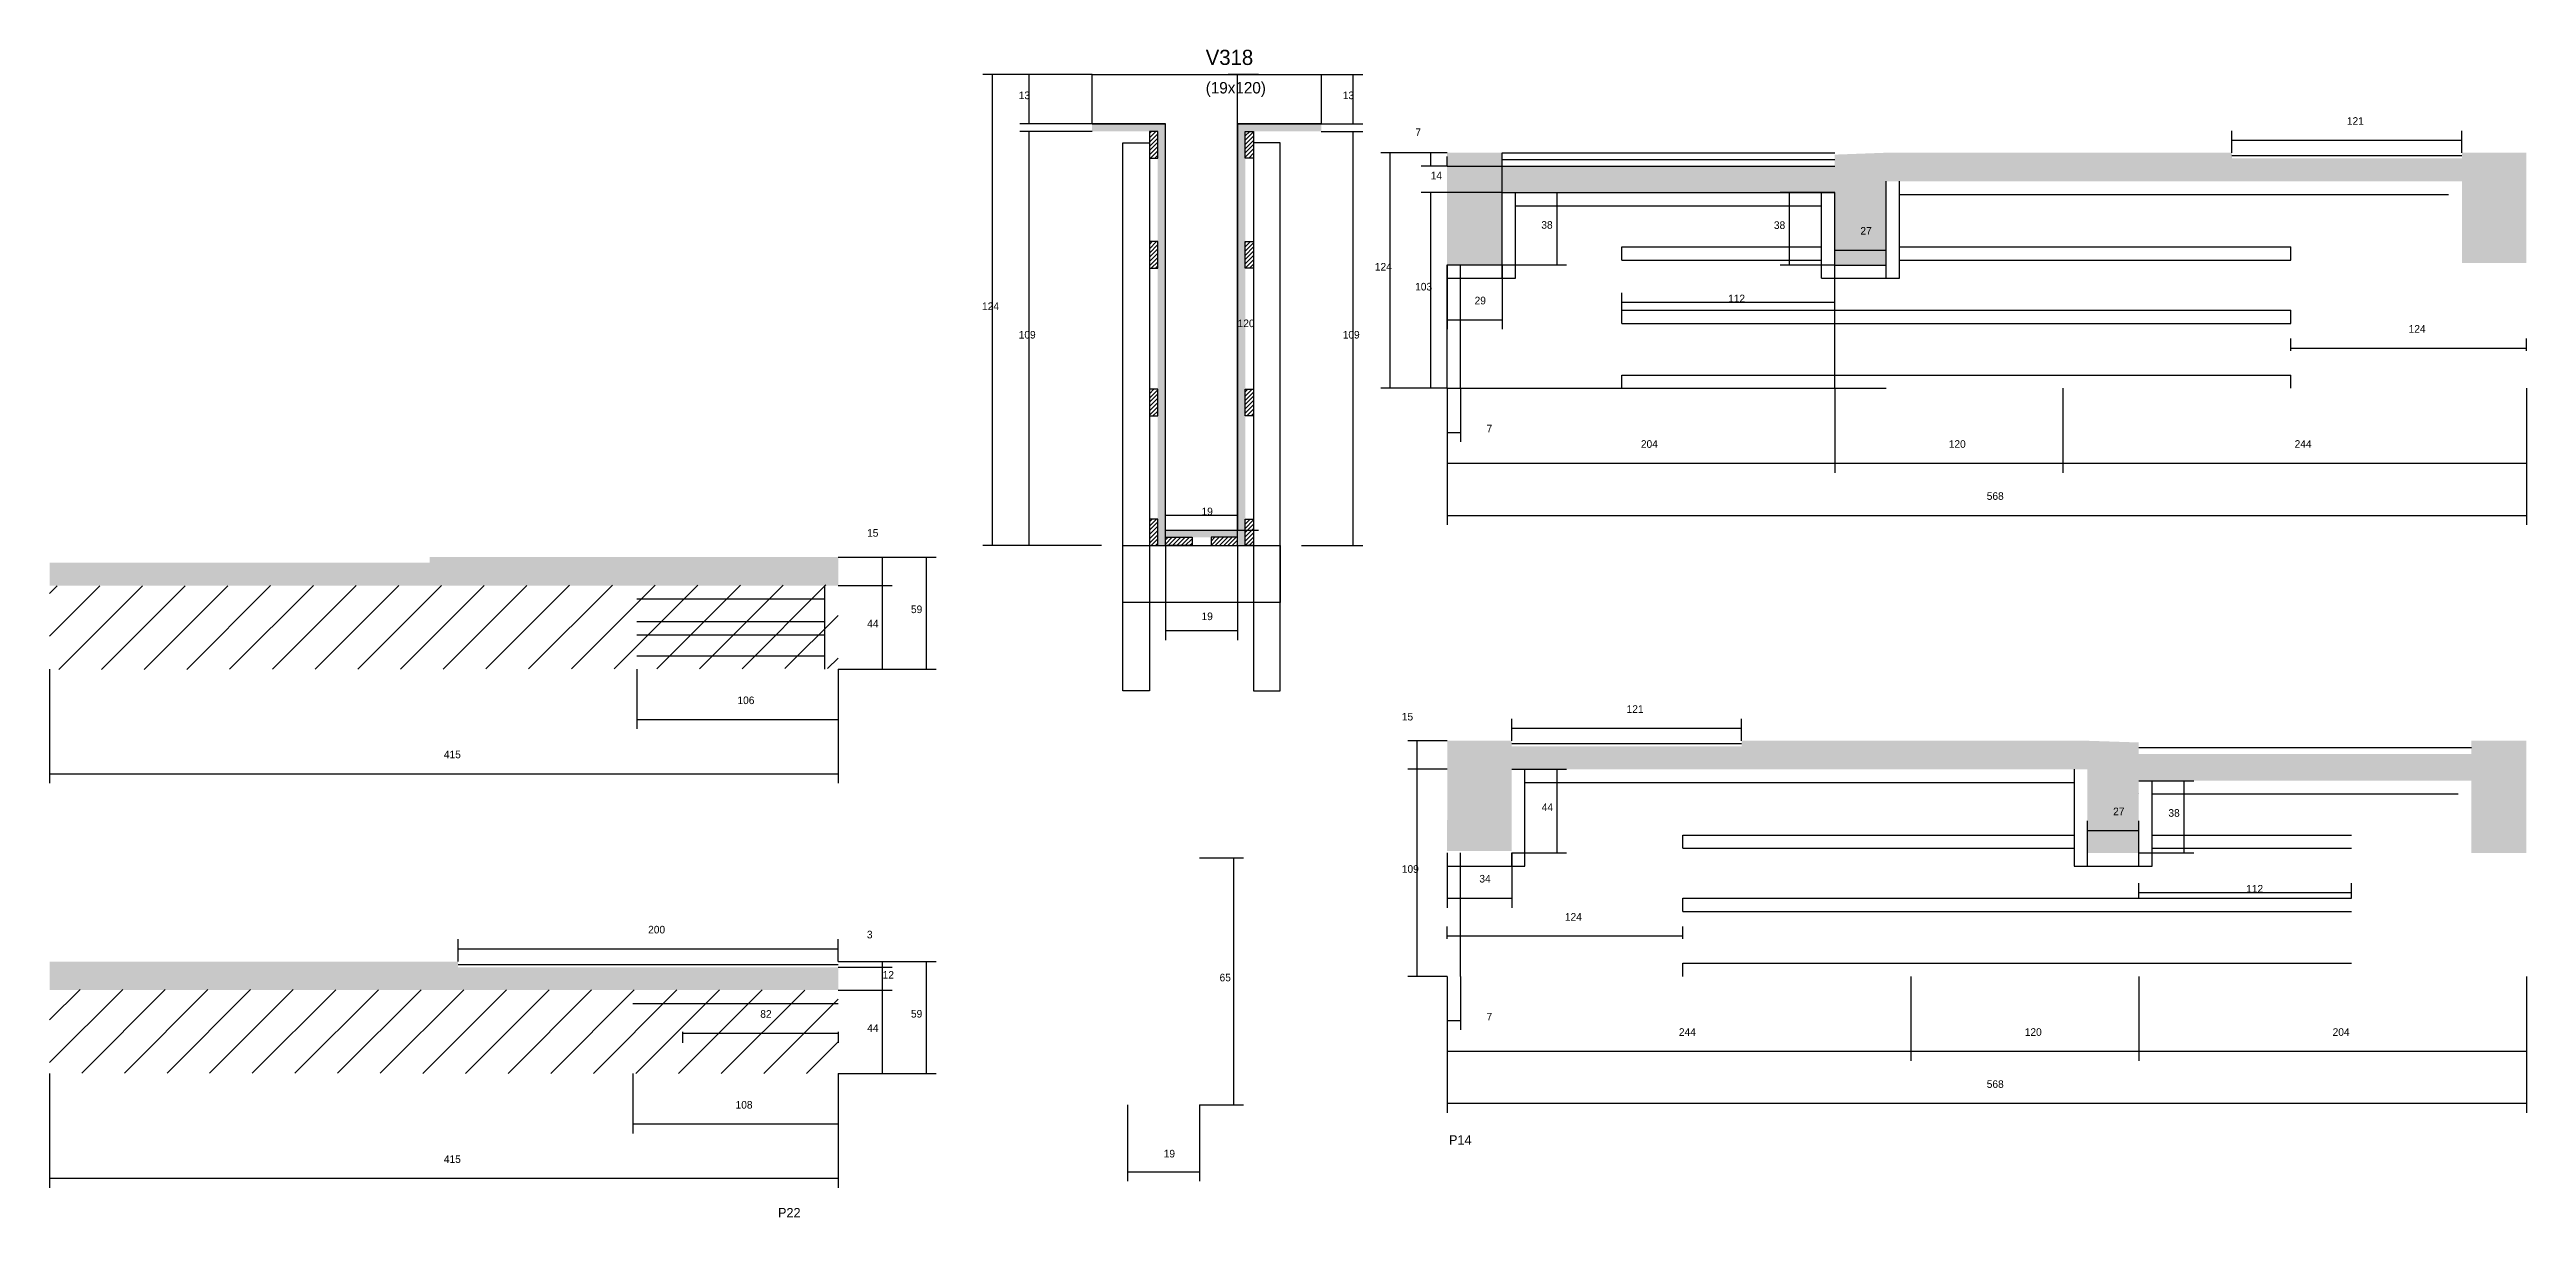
# Model space of a CAD drawing. Header units: metres. Extents: x 3577 to 4881, y 3002 to 3617.
import ezdxf

# ---------------------------------------------------------------- set-up
doc = ezdxf.new("R2010")
doc.units = ezdxf.units.M
for name, color, linetype in [('CONCRETO', 251, 'Continuous'), ('COTA', 241, 'Continuous'), ('Hachura', 253, 'Continuous'), ('Madeira', 126, 'Continuous'), ('NOMENCLATURA', 7, 'Continuous'), ('Painéis', 200, 'Continuous'), ('REAPROVEITAMENTO', 251, 'Continuous'), ('SARR_2.2x7', 40, 'Continuous'), ('SARR_3.5x7', 81, 'Continuous'), ('SARR_EDITAR', 141, 'Continuous'), ('Texto Seção', 7, 'Continuous')]:
    doc.layers.add(name, color=color, linetype=linetype)

msp = doc.modelspace()

# ---------------------------------------------------------------- hatches: boundary and pattern name
at = {"layer": 'COTA'}
h = msp.add_hatch(dxfattribs=at)
h.set_pattern_fill('AR-CONC', scale=0.03)
h.paths.add_polyline_path([(4341.7, 3541.3), (4516.7, 3541.3), (4516.7, 3541.3), (4516.7, 3503.2), (4516.7, 3503.2), (4543.7, 3503.2), (4543.7, 3503.2), (4543.7, 3562.3), (4543.7, 3562.3), (4516.7, 3561.3), (4516.7, 3561.3), (4516.7, 3555.3), (4516.7, 3555.3), (4341.7, 3555.3), (4341.7, 3555.3), (4341.7, 3562.3), (4341.7, 3562.3), (4312.7, 3562.3), (4312.7, 3562.3), (4312.7, 3503.3), (4312.7, 3503.3), (4341.7, 3503.3), (4341.7, 3503.3), (4341.7, 3541.3)])
h = msp.add_hatch(dxfattribs=at)
h.set_pattern_fill('AR-CONC', scale=0.03)
h.paths.add_polyline_path([(4725.7, 3559.3), (4725.7, 3562.3), (4725.7, 3562.3), (4543.7, 3562.3), (4543.7, 3562.3), (4543.7, 3547.3), (4543.7, 3547.3), (4846.7, 3547.3), (4846.7, 3547.3), (4846.7, 3504.3), (4846.7, 3504.3), (4880.7, 3504.3), (4880.7, 3504.3), (4880.6, 3562.3), (4880.6, 3562.3), (4846.7, 3562.3), (4846.7, 3562.3), (4846.7, 3559.3), (4846.7, 3559.3), (4725.7, 3559.3)])
h = msp.add_hatch(dxfattribs=at)
h.set_pattern_fill('AR-CONC', scale=0.03)
h.paths.add_polyline_path([(3777.3, 3346.5), (3577.3, 3346.5), (3577.3, 3346.5), (3577.3, 3334.5), (3577.3, 3334.5), (3992.3, 3334.5), (3992.3, 3334.5), (3992.3, 3349.5), (3992.3, 3349.5), (3777.3, 3349.5), (3777.3, 3349.5), (3777.3, 3346.5)])
h = msp.add_hatch(dxfattribs=at)
h.set_pattern_fill('AR-CONC', scale=0.03)
h.paths.add_polyline_path([(4346.7, 3249.8), (4346.7, 3252.8), (4346.7, 3252.8), (4312.9, 3252.8), (4312.9, 3252.8), (4312.7, 3194.8), (4312.7, 3194.8), (4346.7, 3194.8), (4346.7, 3194.8), (4346.7, 3237.8), (4346.7, 3237.8), (4649.7, 3237.8), (4649.7, 3237.8), (4649.7, 3252.8), (4649.7, 3252.8), (4467.7, 3252.8), (4467.7, 3252.8), (4467.7, 3249.8), (4467.7, 3249.8), (4346.7, 3249.8)])
h = msp.add_hatch(dxfattribs=at)
h.set_pattern_fill('AR-CONC', scale=0.03)
h.paths.add_polyline_path([(4851.7, 3231.8), (4676.7, 3231.8), (4676.7, 3231.8), (4676.7, 3193.8), (4676.7, 3193.8), (4649.7, 3193.8), (4649.7, 3193.8), (4649.7, 3252.8), (4649.7, 3252.8), (4676.7, 3251.9), (4676.7, 3251.9), (4676.7, 3245.8), (4676.7, 3245.8), (4851.7, 3245.8), (4851.7, 3245.8), (4851.7, 3252.8), (4851.7, 3252.8), (4880.7, 3252.8), (4880.7, 3252.8), (4880.7, 3193.8), (4880.7, 3193.8), (4851.7, 3193.8), (4851.7, 3193.8), (4851.7, 3231.8)])
h = msp.add_hatch(dxfattribs=at)
h.set_pattern_fill('AR-CONC', scale=0.03)
h.paths.add_polyline_path([(3792.3, 3133.6), (3992.3, 3133.6), (3992.3, 3133.6), (3992.3, 3121.6), (3992.3, 3121.6), (3577.3, 3121.6), (3577.3, 3121.6), (3577.3, 3136.6), (3577.3, 3136.6), (3792.3, 3136.6), (3792.3, 3136.6), (3792.3, 3133.6)])
at = {"layer": 'Hachura'}
h = msp.add_hatch(color=8, dxfattribs=at)
h.dxf.hatch_style = 1
h.paths.add_polyline_path([(4164.5, 3573.5), (4164.5, 3577.5), (4164.5, 3577.5), (4125.9, 3577.5), (4125.9, 3577.5), (4125.9, 3573.5), (4125.9, 3573.5), (4164.5, 3573.5)])
h = msp.add_hatch(dxfattribs=at)
h.set_pattern_fill('ANSI31', scale=0.5)
h.paths.add_polyline_path([(4156.1, 3559.5), (4160.5, 3559.5), (4160.5, 3559.5), (4160.5, 3573.5), (4160.5, 3573.5), (4156.1, 3573.5), (4156.1, 3573.5), (4156.1, 3559.5)])
h = msp.add_hatch(color=8, dxfattribs=at)
h.dxf.hatch_style = 1
h.paths.add_polyline_path([(4160.5, 3573.5), (4164.5, 3573.5), (4164.5, 3573.5), (4164.5, 3355.5), (4164.5, 3355.5), (4160.5, 3355.5), (4160.5, 3355.5), (4160.5, 3573.5)])
h = msp.add_hatch(color=8, dxfattribs=at)
h.dxf.hatch_style = 1
h.paths.add_polyline_path([(4246.5, 3573.5), (4246.5, 3577.5), (4246.5, 3577.5), (4202.5, 3577.5), (4202.5, 3577.5), (4202.5, 3573.5), (4202.5, 3573.5), (4246.5, 3573.5)])
h = msp.add_hatch(color=8, dxfattribs=at)
h.dxf.hatch_style = 1
h.paths.add_polyline_path([(4206.5, 3575.5), (4202.5, 3575.5), (4202.5, 3575.5), (4202.5, 3355.5), (4202.5, 3355.5), (4206.5, 3355.5), (4206.5, 3355.5), (4206.5, 3575.5)])
h = msp.add_hatch(dxfattribs=at)
h.set_pattern_fill('ANSI31', scale=0.5)
h.paths.add_polyline_path([(4210.9, 3559.5), (4206.5, 3559.5), (4206.5, 3559.5), (4206.5, 3573.5), (4206.5, 3573.5), (4210.9, 3573.5), (4210.9, 3573.5), (4210.9, 3559.5)])
h = msp.add_hatch(dxfattribs=at)
h.set_pattern_fill('ANSI31', scale=0.5)
h.paths.add_polyline_path([(4156.1, 3501.5), (4160.5, 3501.5), (4160.5, 3501.5), (4160.5, 3515.5), (4160.5, 3515.5), (4156.1, 3515.5), (4156.1, 3515.5), (4156.1, 3501.5)])
h = msp.add_hatch(dxfattribs=at)
h.set_pattern_fill('ANSI31', scale=0.5)
h.paths.add_polyline_path([(4210.9, 3501.5), (4206.5, 3501.5), (4206.5, 3501.5), (4206.5, 3515.5), (4206.5, 3515.5), (4210.9, 3515.5), (4210.9, 3515.5), (4210.9, 3501.5)])
h = msp.add_hatch(dxfattribs=at)
h.set_pattern_fill('ANSI31', scale=0.5)
h.paths.add_polyline_path([(4156.1, 3423.8), (4160.5, 3423.8), (4160.5, 3423.8), (4160.5, 3437.8), (4160.5, 3437.8), (4156.1, 3437.8), (4156.1, 3437.8), (4156.1, 3423.8)])
h = msp.add_hatch(dxfattribs=at)
h.set_pattern_fill('ANSI31', scale=0.5)
h.paths.add_polyline_path([(4210.9, 3423.8), (4206.5, 3423.8), (4206.5, 3423.8), (4206.5, 3437.8), (4206.5, 3437.8), (4210.9, 3437.8), (4210.9, 3437.8), (4210.9, 3423.8)])
h = msp.add_hatch(dxfattribs=at)
h.set_pattern_fill('ANSI31', scale=0.5)
h.paths.add_polyline_path([(4156.1, 3355.5), (4160.5, 3355.5), (4160.5, 3355.5), (4160.5, 3369.5), (4160.5, 3369.5), (4156.1, 3369.5), (4156.1, 3369.5), (4156.1, 3355.5)])
h = msp.add_hatch(color=8, dxfattribs=at)
h.dxf.hatch_style = 1
h.paths.add_polyline_path([(4202.5, 3359.9), (4202.5, 3363.5), (4202.5, 3363.5), (4164.5, 3363.5), (4164.5, 3363.5), (4164.5, 3359.9), (4164.5, 3359.9), (4202.5, 3359.9)])
h = msp.add_hatch(dxfattribs=at)
h.set_pattern_fill('ANSI31', scale=0.5)
h.paths.add_polyline_path([(4210.9, 3355.5), (4206.5, 3355.5), (4206.5, 3355.5), (4206.5, 3369.5), (4206.5, 3369.5), (4210.9, 3369.5), (4210.9, 3369.5), (4210.9, 3355.5)])
h = msp.add_hatch(dxfattribs=at)
h.set_pattern_fill('ANSI31', scale=0.5)
h.paths.add_polyline_path([(4164.5, 3355.5), (4164.5, 3359.9), (4164.5, 3359.9), (4178.5, 3359.9), (4178.5, 3359.9), (4178.5, 3355.5), (4178.5, 3355.5), (4164.5, 3355.5)])
h = msp.add_hatch(dxfattribs=at)
h.set_pattern_fill('ANSI31', scale=0.5)
h.paths.add_polyline_path([(4202.5, 3355.5), (4202.5, 3359.9), (4202.5, 3359.9), (4188.5, 3359.9), (4188.5, 3359.9), (4188.5, 3355.5), (4188.5, 3355.5), (4202.5, 3355.5)])
at = {"layer": 'REAPROVEITAMENTO'}
h = msp.add_hatch(dxfattribs=at)
h.set_pattern_fill('ANSI31', scale=5)
h.paths.add_polyline_path([(3992.3, 3290.8), (3992.3, 3334.8), (3992.3, 3334.8), (3577.3, 3334.3), (3577.3, 3334.3), (3577.3, 3290.3), (3577.3, 3290.3), (3992.3, 3290.8)])
h = msp.add_hatch(dxfattribs=at)
h.set_pattern_fill('ANSI31', scale=5)
h.paths.add_polyline_path([(3577.3, 3077.9), (3577.3, 3121.9), (3577.3, 3121.9), (3992.3, 3121.6), (3992.3, 3121.6), (3992.3, 3077.6), (3992.3, 3077.6), (3577.3, 3077.9)])

# ---------------------------------------------------------------- linework, layer by layer
at = {"layer": 'CONCRETO'}
msp.add_lwpolyline([(4125.9, 3577.5), (4125.9, 3603.5), (4246.5, 3603.5), (4246.5, 3577.5), (4202.5, 3577.5), (4202.5, 3363.5), (4164.5, 3363.5), (4164.5, 3577.5)], close=True, dxfattribs=at)
at = {"layer": 'COTA'}
for p, q in [((4125.9, 3603.5), (4068.5, 3603.5)), ((4073.5, 3355.5), (4073.5, 3603.5)), ((4125.9, 3603.5), (4087.8, 3603.5)), ((4092.8, 3577.5), (4092.8, 3603.5)), ((4213.5, 3603.5), (4197.5, 3603.5)), ((4202.5, 3363.5), (4202.5, 3603.5)), ((4246.5, 3603.5), (4268.3, 3603.5)), ((4263.3, 3577.5), (4263.3, 3603.5)), ((4125.9, 3577.5), (4087.8, 3577.5)), ((4125.9, 3573.5), (4087.8, 3573.5)), ((4092.8, 3355.5), (4092.8, 3573.5)), ((4246.5, 3577.5), (4268.3, 3577.5)), ((4246.5, 3573.5), (4268.3, 3573.5)), ((4263.3, 3355.5), (4263.3, 3573.5)), ((4725.7, 3562.3), (4725.7, 3573.9)), ((4846.7, 3562.3), (4846.7, 3573.9)), ((4312.7, 3562.3), (4299.1, 3562.3)), ((4304.1, 3555.3), (4304.1, 3562.3)), ((4312.7, 3555.3), (4312.7, 3560.3)), ((4341.7, 3541.3), (4341.7, 3560.3)), ((4725.7, 3568.9), (4846.7, 3568.9)), ((4312.7, 3555.3), (4299.1, 3555.3)), ((4312.7, 3555.3), (4341.7, 3555.3)), ((4341.7, 3541.3), (4299.1, 3541.3)), ((4304.1, 3438.3), (4304.1, 3541.3)), ((4312.7, 3438.3), (4299.1, 3438.3)), ((4312.7, 3438.3), (4312.7, 3410.1)), ((4319.7, 3438.3), (4319.7, 3410.1)), ((4516.7, 3438.3), (4516.7, 3393.9)), ((4636.7, 3438.3), (4636.7, 3393.9)), ((4636.7, 3438.3), (4636.7, 3393.9)), ((4880.7, 3438.3), (4880.7, 3393.9)), ((4312.7, 3415.1), (4319.7, 3415.1)), ((4516.7, 3398.9), (4636.7, 3398.9)), ((4636.7, 3398.9), (4880.7, 3398.9)), ((4164.5, 3355.5), (4164.5, 3376.5)), ((4202.5, 3355.5), (4202.5, 3376.5)), ((4164.5, 3371.5), (4202.5, 3371.5)), ((4213.5, 3363.5), (4197.5, 3363.5)), ((4130.9, 3355.5), (4068.5, 3355.5)), ((4130.9, 3355.5), (4087.8, 3355.5)), ((4164.5, 3355.5), (4164.5, 3305.8)), ((4202.5, 3355.5), (4202.5, 3305.8)), ((4236.1, 3355.5), (4268.3, 3355.5)), ((3992.3, 3349.5), (4020.7, 3349.5)), ((3992.3, 3349.5), (4043.8, 3349.5)), ((4015.7, 3334.5), (4015.7, 3349.5)), ((4038.8, 3290.5), (4038.8, 3349.5)), ((3992.3, 3334.5), (4020.7, 3334.5)), ((3992.3, 3334.5), (4020.7, 3334.5)), ((4015.7, 3290.5), (4015.7, 3334.5)), ((4164.5, 3310.8), (4202.5, 3310.8)), ((3577.3, 3290.5), (3577.3, 3230.4)), ((3886.3, 3290.5), (3886.3, 3259)), ((3992.3, 3290.5), (3992.3, 3259)), ((3992.3, 3290.5), (3992.3, 3230.4)), ((3992.3, 3290.5), (4020.7, 3290.5)), ((3992.3, 3290.5), (4043.8, 3290.5)), ((3886.3, 3264), (3992.3, 3264)), ((4346.7, 3252.8), (4346.7, 3264.4)), ((4346.7, 3259.4), (4467.7, 3259.4)), ((4467.7, 3252.8), (4467.7, 3264.4)), ((4312.7, 3252.8), (4292, 3252.8)), ((4297, 3237.8), (4297, 3252.8)), ((3577.3, 3235.4), (3992.3, 3235.4)), ((4312.7, 3237.8), (4292, 3237.8)), ((4312.7, 3237.8), (4292, 3237.8)), ((4297, 3128.8), (4297, 3237.8)), ((4182.5, 3191.2), (4205.5, 3191.2)), ((4200.5, 3061.2), (4200.5, 3191.2)), ((3792.3, 3136.6), (3792.3, 3148.3)), ((3792.3, 3143.3), (3992.3, 3143.3)), ((3992.3, 3136.6), (3992.3, 3148.3)), ((3992.3, 3136.6), (4020.7, 3136.6)), ((3992.3, 3136.6), (4043.8, 3136.6)), ((3992.3, 3133.6), (4020.7, 3133.6)), ((3992.3, 3133.6), (4020.7, 3133.6)), ((4015.7, 3133.6), (4015.7, 3136.6)), ((4015.7, 3121.6), (4015.7, 3133.6)), ((4038.8, 3077.6), (4038.8, 3136.6)), ((4312.7, 3128.8), (4292, 3128.8)), ((4312.7, 3128.8), (4312.7, 3084.4)), ((4312.7, 3128.8), (4312.7, 3100.6)), ((4319.7, 3128.8), (4319.7, 3100.6)), ((4556.7, 3128.8), (4556.7, 3084.4)), ((4556.7, 3128.8), (4556.7, 3084.4)), ((4676.7, 3128.8), (4676.7, 3084.4)), ((3992.3, 3121.6), (4020.7, 3121.6)), ((3992.3, 3121.6), (4020.7, 3121.6)), ((4015.7, 3077.6), (4015.7, 3121.6)), ((4312.7, 3105.6), (4319.7, 3105.6)), ((3910.3, 3099.6), (3910.3, 3093.9)), ((3910.3, 3098.9), (3992.3, 3098.9)), ((3992.3, 3099.6), (3992.3, 3093.9)), ((4312.7, 3089.4), (4556.7, 3089.4)), ((4556.7, 3089.4), (4676.7, 3089.4)), ((3577.3, 3077.6), (3577.3, 3017.5)), ((3884.3, 3077.6), (3884.3, 3046.1)), ((3992.3, 3077.6), (3992.3, 3046.1)), ((3992.3, 3077.6), (3992.3, 3017.5)), ((3992.3, 3077.6), (4020.7, 3077.6)), ((3992.3, 3077.6), (4043.8, 3077.6)), ((3884.3, 3051.1), (3992.3, 3051.1)), ((4144.6, 3061.2), (4144.6, 3021)), ((4182.5, 3061.2), (4182.5, 3021)), ((4182.5, 3061.2), (4205.5, 3061.2)), ((4144.6, 3026), (4182.5, 3026)), ((3577.3, 3022.5), (3992.3, 3022.5))]:
    msp.add_line(p, q, dxfattribs=at)
at = {"layer": 'Madeira'}
for points in [[(4156.1, 3559.5), (4160.5, 3559.5), (4160.5, 3573.5), (4156.1, 3573.5)], [(4210.9, 3559.5), (4206.5, 3559.5), (4206.5, 3573.5), (4210.9, 3573.5)], [(4156.1, 3501.5), (4160.5, 3501.5), (4160.5, 3515.5), (4156.1, 3515.5)], [(4210.9, 3501.5), (4206.5, 3501.5), (4206.5, 3515.5), (4210.9, 3515.5)], [(4156.1, 3423.8), (4160.5, 3423.8), (4160.5, 3437.8), (4156.1, 3437.8)], [(4210.9, 3423.8), (4206.5, 3423.8), (4206.5, 3437.8), (4210.9, 3437.8)], [(4156.1, 3355.5), (4160.5, 3355.5), (4160.5, 3369.5), (4156.1, 3369.5)], [(4210.9, 3355.5), (4206.5, 3355.5), (4206.5, 3369.5), (4210.9, 3369.5)], [(4164.5, 3355.5), (4164.5, 3359.9), (4178.5, 3359.9), (4178.5, 3355.5)], [(4202.5, 3355.5), (4202.5, 3359.9), (4188.5, 3359.9), (4188.5, 3355.5)]]:
    msp.add_lwpolyline(points, close=True, dxfattribs=at)
at = {"layer": 'Painéis'}
for p, q in [((4125.9, 3577.5), (4164.5, 3577.5)), ((4202.5, 3577.5), (4246.5, 3577.5)), ((4312.7, 3562.3), (4277.8, 3562.3)), ((4282.8, 3438.3), (4282.8, 3562.3)), ((4341.7, 3562.3), (4516.7, 3562.3)), ((4341.7, 3555.3), (4341.7, 3562.3)), ((4341.7, 3555.3), (4516.7, 3555.3)), ((4543.7, 3503.2), (4543.7, 3547.3)), ((4341.7, 3541.3), (4516.7, 3541.3)), ((4341.7, 3503.3), (4341.7, 3541.3)), ((4341.7, 3541.3), (4375.6, 3541.3)), ((4370.6, 3503.3), (4370.6, 3541.3)), ((4516.7, 3541.3), (4487.9, 3541.3)), ((4492.9, 3503.2), (4492.9, 3541.3)), ((4516.7, 3503.2), (4516.7, 3541.3)), ((4516.7, 3503.2), (4516.7, 3516.1)), ((4516.7, 3511.1), (4543.7, 3511.1)), ((4543.7, 3503.2), (4543.7, 3516.1)), ((4312.7, 3503.3), (4341.7, 3503.3)), ((4312.7, 3438.3), (4312.7, 3503.3)), ((4312.7, 3503.3), (4312.7, 3469.4)), ((4341.7, 3503.3), (4375.6, 3503.3)), ((4341.7, 3503.3), (4341.7, 3469.4)), ((4516.7, 3503.2), (4487.9, 3503.2)), ((4516.7, 3503.2), (4543.7, 3503.2)), ((4516.7, 3438.3), (4516.7, 3503.2)), ((4404.7, 3479.4), (4404.7, 3488.6)), ((4404.7, 3483.6), (4516.7, 3483.6)), ((4516.7, 3479.4), (4516.7, 3488.6)), ((4312.7, 3474.4), (4341.7, 3474.4)), ((4756.7, 3458.1), (4756.7, 3464.5)), ((4756.7, 3459.5), (4880.7, 3459.5)), ((4880.7, 3458.1), (4880.7, 3464.5)), ((4312.7, 3438.3), (4277.8, 3438.3)), ((4312.7, 3438.3), (4543.7, 3438.3)), ((4312.7, 3438.3), (4312.7, 3393.9)), ((4312.7, 3438.3), (4312.7, 3366.4)), ((4516.7, 3438.3), (4516.7, 3393.9)), ((4880.7, 3438.3), (4880.7, 3366.4)), ((4312.7, 3398.9), (4516.7, 3398.9)), ((4312.7, 3371.4), (4880.7, 3371.4)), ((4346.7, 3237.8), (4375.6, 3237.8)), ((4370.6, 3193.8), (4370.6, 3237.8)), ((4676.7, 3231.8), (4705.6, 3231.8)), ((4700.6, 3193.8), (4700.6, 3231.8)), ((4649.7, 3193.8), (4649.7, 3210.6)), ((4676.7, 3193.8), (4676.7, 3210.6)), ((4312.7, 3193.8), (4312.7, 3164.9)), ((4346.7, 3193.8), (4375.6, 3193.8)), ((4346.7, 3193.8), (4346.7, 3164.9)), ((4649.7, 3205.6), (4676.7, 3205.6)), ((4676.7, 3193.8), (4705.6, 3193.8)), ((4312.7, 3169.9), (4346.7, 3169.9)), ((4676.7, 3169.9), (4676.7, 3177.9)), ((4676.7, 3172.9), (4788.7, 3172.9)), ((4788.7, 3169.9), (4788.7, 3177.9)), ((4312.7, 3148.6), (4312.7, 3155.1)), ((4436.7, 3148.6), (4436.7, 3155.1)), ((4312.7, 3150.1), (4436.7, 3150.1)), ((4312.7, 3128.8), (4312.7, 3057)), ((4676.7, 3128.8), (4676.7, 3084.4)), ((4880.7, 3128.8), (4880.7, 3084.4)), ((4880.7, 3128.8), (4880.7, 3057)), ((4676.7, 3089.4), (4880.7, 3089.4)), ((4312.7, 3062), (4880.7, 3062))]:
    msp.add_line(p, q, dxfattribs=at)
at = {"layer": 'SARR_2.2x7'}
for p, q in [((4341.7, 3558.8), (4516.7, 3558.8)), ((4550.7, 3496.2), (4550.7, 3547.3)), ((4348.7, 3496.3), (4348.7, 3541.3)), ((4348.7, 3534.3), (4509.7, 3534.3)), ((4509.7, 3496.2), (4509.7, 3541.3)), ((4516.7, 3534.3), (4516.7, 3534.3)), ((4550.7, 3540.3), (4636.7, 3540.3)), ((4636.7, 3540.3), (4839.7, 3540.3)), ((4404.7, 3512.7), (4509.7, 3512.7)), ((4404.7, 3505.7), (4404.7, 3512.7)), ((4516.7, 3507.7), (4516.7, 3507.7)), ((4550.7, 3512.7), (4636.7, 3512.7)), ((4636.7, 3512.7), (4756.7, 3512.7)), ((4756.7, 3505.7), (4756.7, 3512.7)), ((4312.7, 3496.3), (4341.7, 3496.3)), ((4319.7, 3438.3), (4319.7, 3503.3)), ((4341.7, 3496.3), (4341.7, 3503.3)), ((4341.7, 3496.3), (4348.7, 3496.3)), ((4404.7, 3505.7), (4509.7, 3505.7)), ((4509.7, 3496.2), (4516.7, 3496.2)), ((4516.7, 3496.2), (4516.7, 3503.2)), ((4516.7, 3500.7), (4516.7, 3500.7)), ((4516.7, 3496.2), (4543.7, 3496.2)), ((4543.7, 3496.2), (4543.7, 3503.2)), ((4543.7, 3500.7), (4543.7, 3500.7)), ((4543.7, 3496.2), (4550.7, 3496.2)), ((4550.7, 3505.7), (4636.7, 3505.7)), ((4636.7, 3505.7), (4756.7, 3505.7)), ((4404.7, 3479.4), (4516.7, 3479.4)), ((4404.7, 3472.4), (4404.7, 3479.4)), ((4404.7, 3472.4), (4516.7, 3472.4)), ((4516.7, 3479.4), (4636.7, 3479.4)), ((4516.7, 3472.4), (4636.7, 3472.4)), ((4636.7, 3479.4), (4756.7, 3479.4)), ((4636.7, 3472.4), (4756.7, 3472.4)), ((4756.7, 3472.4), (4756.7, 3479.4)), ((4404.7, 3445.3), (4516.7, 3445.3)), ((4404.7, 3438.3), (4404.7, 3445.3)), ((4516.7, 3445.3), (4636.7, 3445.3)), ((4636.7, 3445.3), (4756.7, 3445.3)), ((4756.7, 3438.3), (4756.7, 3445.3)), ((3886.3, 3327.5), (3985.3, 3327.5)), ((3985.3, 3290.5), (3985.3, 3334.5)), ((3886.3, 3315.5), (3985.3, 3315.5)), ((3886.3, 3308.5), (3985.3, 3308.5)), ((3886.3, 3297.5), (3985.3, 3297.5)), ((4676.7, 3249.3), (4851.7, 3249.3)), ((4353.7, 3186.8), (4353.7, 3237.8)), ((4642.8, 3186.8), (4642.8, 3237.8)), ((4353.7, 3230.8), (4556.7, 3230.8)), ((4556.7, 3230.8), (4642.8, 3230.8)), ((4676.7, 3224.8), (4676.7, 3224.8)), ((4683.7, 3186.8), (4683.7, 3231.8)), ((4683.7, 3224.8), (4844.7, 3224.8)), ((4319.7, 3128.8), (4319.7, 3193.8)), ((4346.7, 3186.8), (4346.7, 3193.8)), ((4436.7, 3203.2), (4556.7, 3203.2)), ((4436.7, 3196.2), (4436.7, 3203.2)), ((4436.7, 3196.2), (4556.7, 3196.2)), ((4556.7, 3203.2), (4642.8, 3203.2)), ((4556.7, 3196.2), (4642.8, 3196.2)), ((4649.7, 3186.8), (4649.7, 3193.8)), ((4676.7, 3198.2), (4676.7, 3198.2)), ((4676.7, 3186.8), (4676.7, 3193.8)), ((4683.7, 3203.2), (4788.7, 3203.2)), ((4683.7, 3196.2), (4788.7, 3196.2)), ((4312.7, 3186.8), (4346.7, 3186.8)), ((4346.7, 3186.8), (4353.7, 3186.8)), ((4642.7, 3186.8), (4649.7, 3186.8)), ((4649.7, 3191.2), (4649.8, 3191.2)), ((4649.7, 3186.8), (4676.7, 3186.8)), ((4676.7, 3191.2), (4676.7, 3191.2)), ((4676.7, 3186.8), (4683.7, 3186.8)), ((4436.7, 3169.9), (4556.7, 3169.9)), ((4436.7, 3162.9), (4436.7, 3169.9)), ((4556.7, 3169.9), (4676.7, 3169.9)), ((4676.7, 3169.9), (4788.7, 3169.9)), ((4436.7, 3162.9), (4556.7, 3162.9)), ((4556.7, 3162.9), (4676.7, 3162.9)), ((4676.7, 3162.9), (4788.7, 3162.9)), ((4436.7, 3135.8), (4556.7, 3135.8)), ((4436.7, 3128.8), (4436.7, 3135.8)), ((4556.7, 3135.8), (4676.7, 3135.8)), ((4676.7, 3135.8), (4788.7, 3135.8)), ((3884.3, 3114.6), (3992.3, 3114.6))]:
    msp.add_line(p, q, dxfattribs=at)
at = {"layer": 'SARR_3.5x7'}
for points in [[(4142.1, 3567.5), (4156.1, 3567.5), (4156.1, 3279), (4142.1, 3279)], [(4224.9, 3567.5), (4210.9, 3567.5), (4210.9, 3279), (4224.9, 3279)], [(4142.1, 3355.5), (4224.9, 3355.5), (4224.9, 3325.5), (4142.1, 3325.5)]]:
    msp.add_lwpolyline(points, close=True, dxfattribs=at)
at = {"layer": 'SARR_EDITAR'}
for p, q in [((4725.7, 3560.8), (4846.7, 3560.8)), ((4346.7, 3251.3), (4467.7, 3251.3)), ((3792.3, 3135.1), (3992.3, 3135.1))]:
    msp.add_line(p, q, dxfattribs=at)

# ---------------------------------------------------------------- texts
at = {"layer": 'COTA'}
for s, p in [('13', (4087.3, 3590.5)), ('13', (4257.8, 3590.5)), ('7', (4296, 3571.1)), ('121', (4786.2, 3577)), ('14', (4304.1, 3548.3)), ('103', (4295.9, 3489.8)), ('124', (4068, 3479.5)), ('109', (4087.3, 3464.5)), ('120', (4202.5, 3470.5)), ('109', (4257.8, 3464.5)), ('7', (4333.5, 3415.1)), ('120', (4576.7, 3407)), ('244', (4758.7, 3407)), ('15', (4007.5, 3360.2)), ('19', (4183.5, 3371.5)), ('59', (4030.6, 3320)), ('44', (4007.6, 3312.5)), ('19', (4183.5, 3316.3)), ('106', (3939.3, 3272.1)), ('121', (4407.2, 3267.5)), ('15', (4288.9, 3263.5)), ('415', (3784.8, 3243.6)), ('109', (4288.9, 3183.3)), ('200', (3892.3, 3151.4)), ('3', (4007.4, 3148.8)), ('12', (4015.7, 3127.6)), ('65', (4193, 3126.2)), ('82', (3951.3, 3107)), ('44', (4007.6, 3099.6)), ('59', (4030.6, 3107.1)), ('7', (4333.5, 3105.6)), ('244', (4434.7, 3097.5)), ('120', (4616.7, 3097.5)), ('108', (3938.3, 3059.2)), ('19', (4163.6, 3033.5)), ('415', (3784.8, 3030.6))]:
    msp.add_text(s, height=4, dxfattribs=at).set_placement(p)
at = {"layer": 'NOMENCLATURA'}
for s, p in [('P14', (4313.7, 3040.2)), ('P22', (3960.6, 3001.9))]:
    msp.add_text(s, height=5, dxfattribs=at).set_placement(p)
at = {"layer": 'Painéis'}
for s, p in [('38', (4362.3, 3522.3)), ('38', (4484.7, 3522.2)), ('27', (4530.2, 3519.2)), ('124', (4274.7, 3500.3)), ('29', (4327.2, 3482.5)), ('112', (4460.6, 3483.6)), ('124', (4818.7, 3467.6)), ('204', (4414.7, 3407)), ('568', (4596.7, 3379.6)), ('44', (4362.5, 3215.8)), ('27', (4663.2, 3213.6)), ('38', (4692.3, 3212.8)), ('34', (4329.7, 3178.2)), ('112', (4733.2, 3172.9)), ('124', (4374.7, 3158.1)), ('204', (4778.7, 3097.5)), ('568', (4596.7, 3070.1))]:
    msp.add_text(s, height=4, dxfattribs=at).set_placement(p)
at = {"layer": 'Texto Seção'}
for s, height, p in [('V318', 8, (4185.7, 3608.5)), ('(19x120)', 6, (4185.7, 3593.5))]:
    msp.add_text(s, height=height, dxfattribs=at).set_placement(p)

doc.saveas('drawing.dxf')
